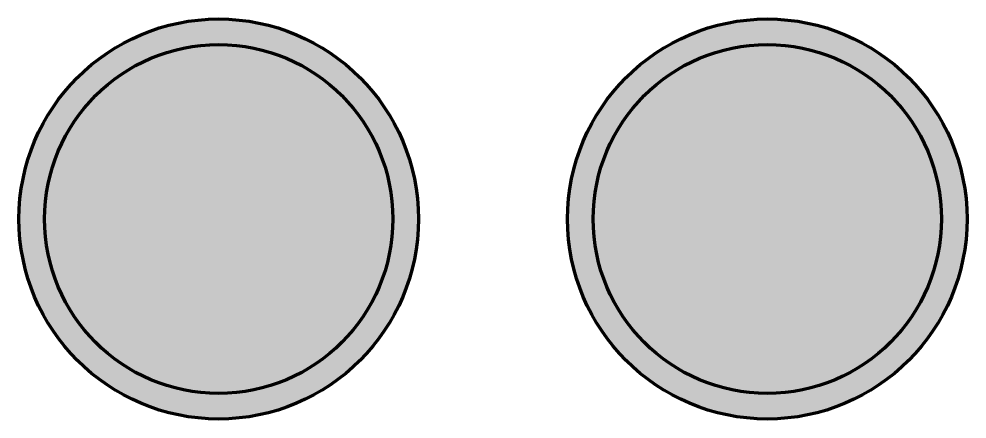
# Model space of a CAD drawing. Header units: millimetres. Extents: x 2499 to 4503, y 2704 to 3691.
# Drawn here: x 4245 to 4315.9, y 3021.3 to 3051.2 of the extents above; entities that cross this region are included whole.
import ezdxf

# ---------------------------------------------------------------- set-up
doc = ezdxf.new("R2010")
doc.units = ezdxf.units.MM
doc.layers.add('Imágenes', color=250, linetype='Continuous')

msp = doc.modelspace()

# ---------------------------------------------------------------- hatches: boundary and pattern name
at = {"layer": 'Imágenes', "true_color": 0xcd2027, "transparency": 33554681}
h = msp.add_hatch(color=242, dxfattribs=at)
h.dxf.hatch_style = 1
h.paths.add_polyline_path([(4245.045, 3036.224, 1), (4274.911, 3036.224, 1)])
h.paths.add_polyline_path([(4273, 3036.224, -1), (4246.956, 3036.224, -1)], flags=0)
h.paths.add_polyline_path([(4246.956, 3036.224, 1), (4273, 3036.224, 1)], flags=16)
at = {"layer": 'Imágenes', "true_color": 0x139b48, "transparency": 33554681}
h = msp.add_hatch(color=114, dxfattribs=at)
h.dxf.hatch_style = 1
h.paths.add_polyline_path([(4286.066, 3036.224, 1), (4315.932, 3036.224, 1)])
h.paths.add_polyline_path([(4314.021, 3036.224, -1), (4287.977, 3036.224, -1)], flags=16)
at = {"layer": 'Imágenes', "true_color": 0xed1f24, "transparency": 33554681}
h = msp.add_hatch(color=240, dxfattribs=at)
h.dxf.hatch_style = 1
h.paths.add_polyline_path([(4246.956, 3036.224, 1), (4273, 3036.224, 1)])
at = {"layer": 'Imágenes', "true_color": 0x58ba48, "transparency": 33554681}
h = msp.add_hatch(color=85, dxfattribs=at)
h.dxf.hatch_style = 1
h.paths.add_polyline_path([(4287.977, 3036.224, 1), (4314.021, 3036.224, 1)])

# ---------------------------------------------------------------- linework, layer by layer
at = {"color": 0, "lineweight": 211}
for centre, radius in [((4259.978, 3036.224), 14.933), ((4300.999, 3036.224), 14.933), ((4259.978, 3036.224), 13.022), ((4300.999, 3036.224), 13.022)]:
    msp.add_circle(centre, radius, dxfattribs=at)

doc.saveas('drawing.dxf')
